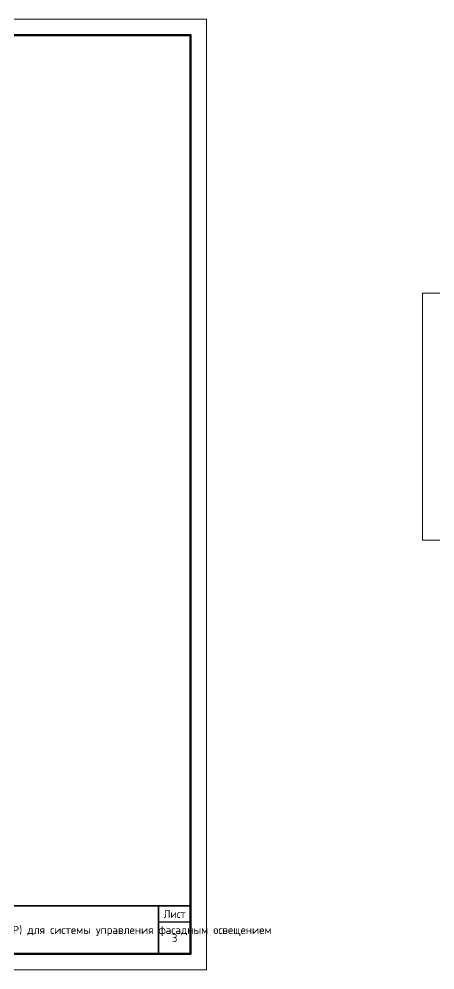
# Model space of a CAD drawing. Header units: millimetres. Extents: x 1499747 to 4341325, y -28481 to 441852.
# Drawn here: x 4166945 to 4193956, y 351570 to 413304 of the extents above; entities that cross this region are included whole.
import ezdxf
from ezdxf.enums import TextEntityAlignment as Align

# ---------------------------------------------------------------- set-up
doc = ezdxf.new("R2010")
doc.units = ezdxf.units.MM
doc.header["$MEASUREMENT"] = 0
doc.layers.add('13 этаж_25_Парапет_Ном._пера__20_Ном._пера__1', color=1, linetype='Continuous', lineweight=18)
doc.layers.add('13 этаж_25_Размер - ГКЛ перегородки_Ном._пера__1_Ном._пера__7', color=7, linetype='Continuous', lineweight=18)
doc.styles.add('СПДС', font='isocpeur.ttf', dxfattribs={"width": 0.9})

# ---------------------------------------------------------------- blocks, each defined once
blk = doc.blocks.new('*U32')
at = {"lineweight": 0}
blk.add_lwpolyline([(-415, -5), (5, -5), (5, 292), (-415, 292)], close=True, dxfattribs=at)
at = {"color": 0, "linetype": 'Continuous', "lineweight": 50}
blk.add_lwpolyline([(-395, 287), (0, 287), (0, 0), (-395, 0)], close=True, dxfattribs=at)
at = {"lineweight": 35}
for points in [[(-120, 15), (0, 15)], [(-10, 15), (-10, 0)]]:
    blk.add_lwpolyline(points, dxfattribs=at)
blk.add_lwpolyline([(-10, 10), (0, 10)])
at = {"lineweight": 0}
blk.add_lwpolyline([(0, -5), (5, -5), (5, 0)], dxfattribs=at)
at = {"lineweight": -2, "insert": (-5, 12.5), "char_height": 2.5, "width": 10, "attachment_point": 5, "style": 'СПДС'}
blk.add_mtext('Лист', dxfattribs=at)
at = {"style": 'СПДС'}
for tag, p in [('ШИФР_ПРОЕКТА_ЛИСТ2', (-65, 7.5)), ('ЛИСТ_второй', (-5, 5))]:
    blk.add_attdef(tag, text='', height=2.5, dxfattribs=at).set_placement(p, align=Align.MIDDLE_CENTER)

msp = doc.modelspace()

# ---------------------------------------------------------------- linework, layer by layer
at = {"layer": '13 этаж_25_Парапет_Ном._пера__20_Ном._пера__1', "color": 9, "linetype": 'Continuous', "true_color": 0xc7c8ca}
for p, q in [((4193144, 379464.7), (4193144, 395514.7)), ((4193144, 395514.7), (4204469, 395514.7)), ((4204469, 379464.7), (4193144, 379464.7))]:
    msp.add_line(p, q, dxfattribs=at)
at = {"layer": '13 этаж_25_Размер - ГКЛ перегородки_Ном._пера__1_Ном._пера__7', "color": 9, "linetype": 'Continuous', "true_color": 0xc7c8ca}
for p, q in [((4201145.1, 395514.7), (4193444, 395514.7)), ((4194333.3, 379464.7), (4193444, 379464.7))]:
    msp.add_line(p, q, dxfattribs=at)

# ---------------------------------------------------------------- block references
at = {"lineweight": 0, "xscale": 207.8567760686079, "yscale": 207.8567760686079, "zscale": 207.8567760686079}
msp.add_blockref('*U32', (4178090.1, 352609.6), dxfattribs=at).add_auto_attribs({'ЛИСТ_второй': '3', 'ШИФР_ПРОЕКТА_ЛИСТ2': 'Фасадная схема прокладки слаботочных кабельных линий (UTP) для системы управления фасадным освещением'})

doc.saveas('drawing.dxf')
